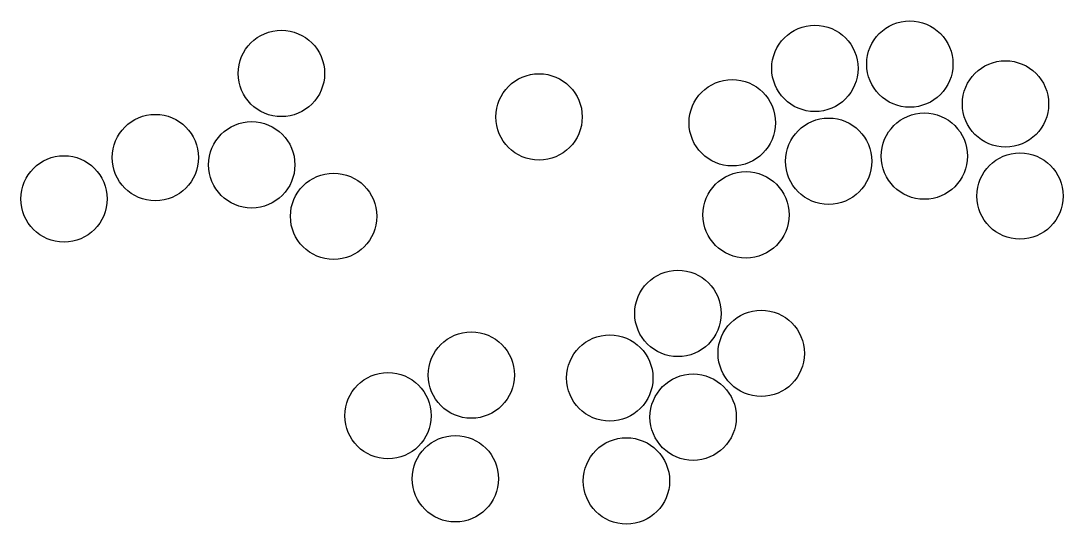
# Model space of a CAD drawing. Header units: inches. Extents: x 18 to 308, y 12 to 152.
import ezdxf

# ---------------------------------------------------------------- set-up
doc = ezdxf.new("R2010")
doc.units = ezdxf.units.IN
doc.header["$MEASUREMENT"] = 0
doc.layers.add('Layer1', color=4, linetype='Continuous')

msp = doc.modelspace()

# ---------------------------------------------------------------- linework, layer by layer
at = {"layer": 'Layer1', "transparency": 33554687}
for centre in [(265.67, 139.51), (90.93, 136.89), (239.27, 138.3), (292.27, 128.43), (162.57, 124.81), (216.29, 123.19), (55.86, 113.52), (269.7, 113.92), (82.67, 111.51), (243.1, 112.51), (30.47, 102.04), (296.3, 102.84), (105.44, 97.2), (220.12, 97.61), (201.18, 70.21), (224.35, 59.13), (143.74, 53.09), (182.23, 52.28), (120.56, 41.81), (205.41, 41.4), (139.3, 24.28), (186.87, 23.68)]:
    msp.add_circle(centre, 12, dxfattribs=at)

doc.saveas('drawing.dxf')
